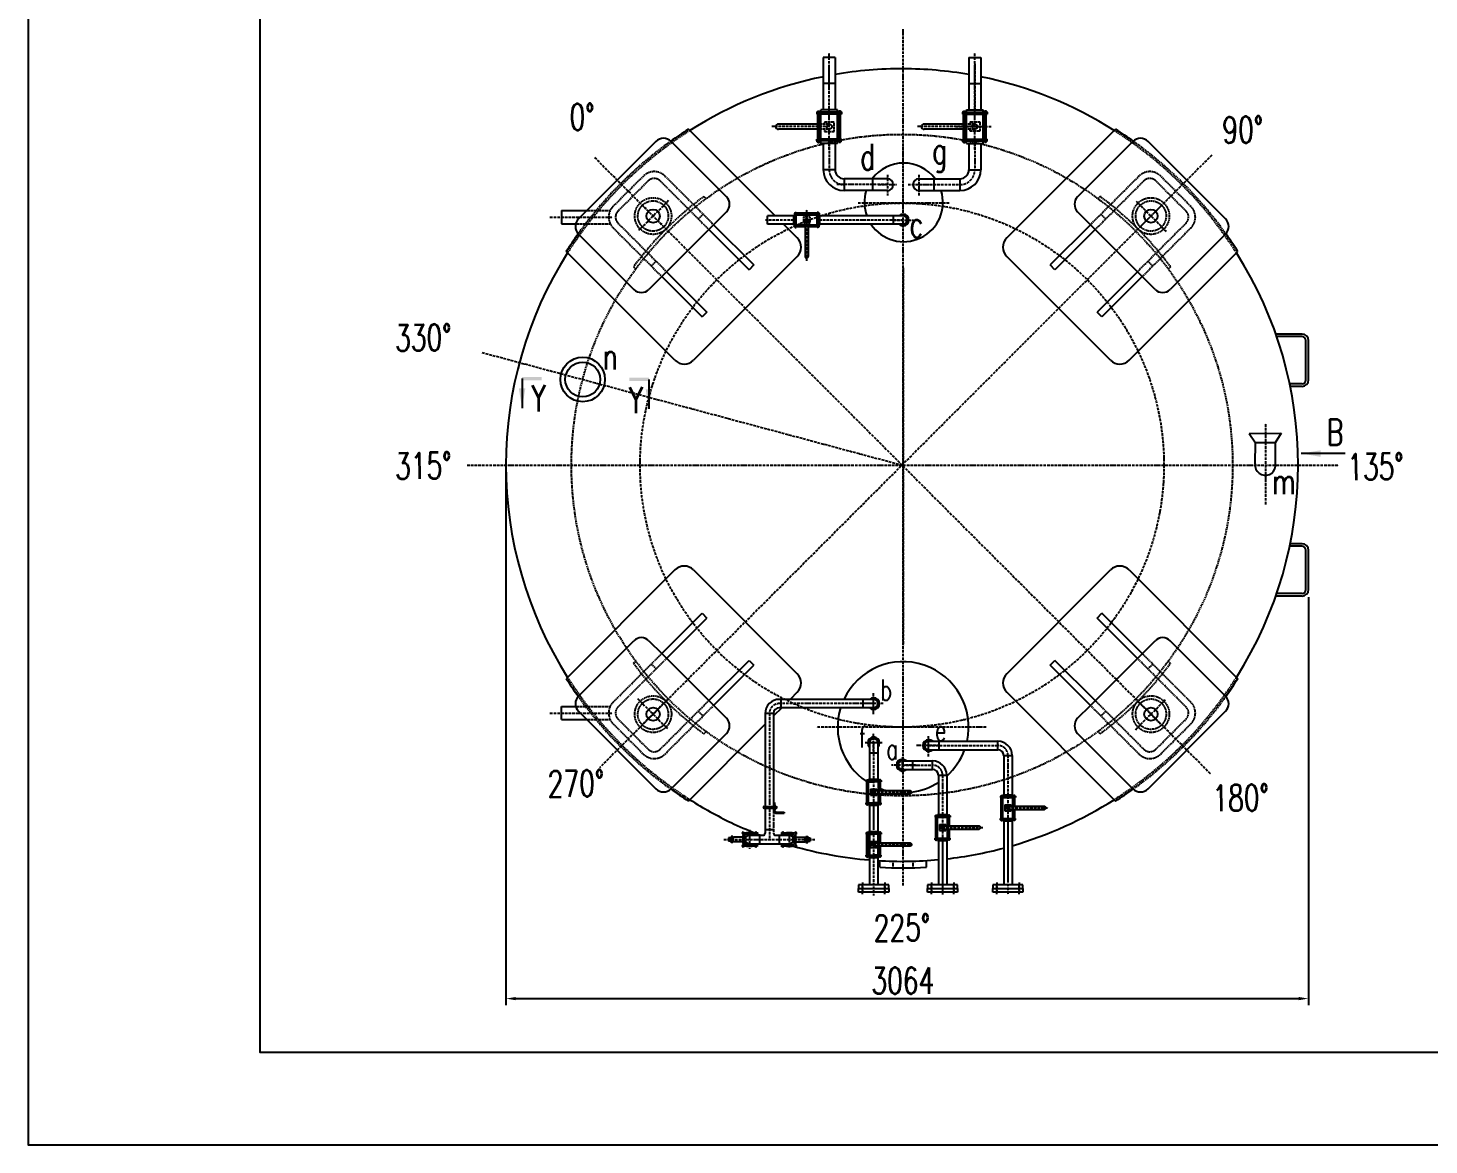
# Model space of a CAD drawing. Header units: millimetres. Extents: x -47822 to 0, y 0 to 19470.
# Drawn here: x -47822 to -42473, y 4586 to 8848 of the extents above; entities that cross this region are included whole.
import ezdxf

# ---------------------------------------------------------------- set-up
doc = ezdxf.new("R2010")
doc.units = ezdxf.units.MM
for name, pattern in [('DASHDOT-M', [36, 30, -3, 0, -3]), ('DASHDOT-S', [14, 10, -2, 0, -2]), ('HIDDEN-M', [7, 5, -2])]:
    doc.linetypes.add(name, pattern=pattern)
for name, color, linetype in [('CDR_DIM', 7, 'Continuous'), ('CDR_DWG1', 4, 'Continuous'), ('CDR_DWG2', 2, 'Continuous'), ('CDR_DWG3', 1, 'DASHDOT-M'), ('CDR_DWG5', 6, 'HIDDEN-M')]:
    doc.layers.add(name, color=color, linetype=linetype)
doc.styles.add('HZ', font='ROMANS.shx', dxfattribs={"width": 0.7, "height": 100, "bigfont": 'HZ.shx'})

msp = doc.modelspace()

# ---------------------------------------------------------------- linework, layer by layer
msp.add_lwpolyline([(-37309.1, 19469.7), (-47821.6, 19469.7), (-47821.6, 4585.9), (-37309.1, 4585.9)], close=True)
at = {"color": 4}
msp.add_lwpolyline([(-37663, 19115.8), (-46936.7, 19115.8), (-46936.7, 4939.8), (-37663, 4939.8)], close=True, dxfattribs=at)
at = {"layer": 'CDR_DIM', "color": 7}
for p, q in [((-45996.9, 7155.1), (-45996.9, 5119.3)), ((-42933.2, 6676.2), (-42933.2, 5119.3)), ((-45959.4, 5144.3), (-42970.7, 5144.3))]:
    msp.add_line(p, q, dxfattribs=at)
at = {"layer": 'CDR_DIM', "linetype": 'DASHDOT-S'}
for p, q in [((-44975.4, 5892.1), (-44971.4, 5892.1)), ((-44975.4, 5861.1), (-44975.4, 5775.5)), ((-44967.2, 5876.1), (-44962.5, 5876.1)), ((-44967.2, 5872.1), (-44962.5, 5872.1))]:
    msp.add_line(p, q, dxfattribs=at)
at = {"layer": 'CDR_DIM', "color": 7}
for points in [[(-45959.4, 5150.6), (-45959.4, 5138.1), (-45996.9, 5144.3)], [(-42970.7, 5150.6), (-42970.7, 5138.1), (-42933.2, 5144.3)]]:
    msp.add_solid(points, dxfattribs=at)
at = {"layer": 'CDR_DWG1'}
for p, q in [((-44785.4, 8735.5), (-44785.4, 8535.5)), ((-44740.4, 8735.5), (-44785.4, 8735.5)), ((-44740.4, 8735.5), (-44740.4, 8535.5)), ((-44229.3, 8735.5), (-44229.3, 8535.5)), ((-44229.3, 8735.5), (-44184.3, 8735.5)), ((-44184.3, 8735.5), (-44184.3, 8535.5)), ((-44740.4, 8635.5), (-44785.4, 8635.5)), ((-44229.3, 8635.5), (-44184.3, 8635.5)), ((-44809.6, 8526.2), (-44809.6, 8519)), ((-44762.9, 8526.2), (-44809.6, 8526.2)), ((-44762.9, 8519), (-44809.6, 8519)), ((-44808.5, 8529.3), (-44808.5, 8526.2)), ((-44808.5, 8529.3), (-44799.7, 8529.3)), ((-44806, 8530.9), (-44801, 8530.9)), ((-44806, 8461.6), (-44806, 8530.9)), ((-44801, 8461.6), (-44801, 8530.9)), ((-44799.7, 8529.3), (-44798.4, 8529.3)), ((-44798.4, 8529.3), (-44798.4, 8526.2)), ((-44762.9, 8535.5), (-44794.5, 8535.5)), ((-44794.5, 8461.6), (-44794.5, 8535.5)), ((-44731.2, 8535.5), (-44762.9, 8535.5)), ((-44715.9, 8526.2), (-44762.9, 8526.2)), ((-44715.9, 8519), (-44762.9, 8519)), ((-44731.2, 8407.5), (-44731.2, 8535.5)), ((-44727.3, 8529.3), (-44727.3, 8526.2)), ((-44726, 8529.3), (-44727.3, 8529.3)), ((-44717.2, 8529.3), (-44726, 8529.3)), ((-44724.8, 8410.5), (-44724.8, 8530.9)), ((-44719.7, 8530.9), (-44724.8, 8530.9)), ((-44719.7, 8410.5), (-44719.7, 8530.9)), ((-44717.2, 8529.3), (-44717.2, 8526.2)), ((-44715.9, 8526.2), (-44715.9, 8519)), ((-44253.7, 8526.2), (-44253.7, 8519)), ((-44253.7, 8526.2), (-44196.9, 8526.2)), ((-44253.7, 8519), (-44196.9, 8519)), ((-44252.4, 8529.3), (-44252.4, 8526.2)), ((-44252.4, 8529.3), (-44243.6, 8529.3)), ((-44249.9, 8410.5), (-44249.9, 8530.9)), ((-44249.9, 8530.9), (-44244.9, 8530.9)), ((-44244.9, 8410.5), (-44244.9, 8530.9)), ((-44243.6, 8529.3), (-44242.4, 8529.3)), ((-44242.4, 8529.3), (-44242.4, 8526.2)), ((-44238.5, 8407.5), (-44238.5, 8535.5)), ((-44238.5, 8535.5), (-44196.9, 8535.5)), ((-44196.9, 8535.5), (-44175.1, 8535.5)), ((-44196.9, 8526.2), (-44160.1, 8526.2)), ((-44196.9, 8519), (-44160.1, 8519)), ((-44175.1, 8407.5), (-44175.1, 8535.5)), ((-44170, 8529.3), (-44171.2, 8529.3)), ((-44171.2, 8529.3), (-44171.2, 8526.2)), ((-44161.1, 8529.3), (-44170, 8529.3)), ((-44168.7, 8410.5), (-44168.7, 8530.9)), ((-44163.7, 8530.9), (-44168.7, 8530.9)), ((-44163.7, 8410.5), (-44163.7, 8530.9)), ((-44161.1, 8529.3), (-44161.1, 8526.2)), ((-44160.1, 8526.2), (-44160.1, 8519)), ((-44969.2, 8131.1), (-45300, 8461.9)), ((-44806, 8481.3), (-44957, 8481.3)), ((-44806, 8461.6), (-44957, 8461.6)), ((-44806, 8410.5), (-44806, 8461.6)), ((-44801, 8410.5), (-44801, 8461.6)), ((-44794.5, 8407.5), (-44794.5, 8461.6)), ((-44249.9, 8481.3), (-44400.9, 8481.3)), ((-44249.9, 8461.6), (-44400.9, 8461.6)), ((-44084.9, 8046.8), (-43669.8, 8461.9)), ((-45424.2, 8415.2), (-45720.1, 8119.4)), ((-45366.5, 8415.2), (-45155.3, 8204)), ((-44809.6, 8416.8), (-44809.6, 8424)), ((-44715.9, 8424), (-44809.6, 8424)), ((-44715.9, 8416.8), (-44809.6, 8416.8)), ((-44808.5, 8413.7), (-44808.5, 8416.8)), ((-44808.5, 8413.7), (-44799.7, 8413.7)), ((-44806, 8410.5), (-44801, 8410.5)), ((-44799.7, 8413.7), (-44798.4, 8413.7)), ((-44798.4, 8413.7), (-44798.4, 8416.8)), ((-44731.2, 8407.5), (-44794.5, 8407.5)), ((-44785.4, 8407.5), (-44785.4, 8307.1)), ((-44740.4, 8407.5), (-44740.4, 8307.1)), ((-44727.3, 8413.7), (-44727.3, 8416.8)), ((-44726, 8413.7), (-44727.3, 8413.7)), ((-44717.2, 8413.7), (-44726, 8413.7)), ((-44719.7, 8410.5), (-44724.8, 8410.5)), ((-44717.2, 8413.7), (-44717.2, 8416.8)), ((-44715.9, 8416.8), (-44715.9, 8424)), ((-44253.7, 8416.8), (-44253.7, 8424)), ((-44253.7, 8424), (-44160.1, 8424)), ((-44253.7, 8416.8), (-44160.1, 8416.8)), ((-44252.4, 8413.7), (-44252.4, 8416.8)), ((-44252.4, 8413.7), (-44243.6, 8413.7)), ((-44249.9, 8410.5), (-44244.9, 8410.5)), ((-44243.6, 8413.7), (-44242.4, 8413.7)), ((-44242.4, 8413.7), (-44242.4, 8416.8)), ((-44238.5, 8407.5), (-44175.1, 8407.5)), ((-44229.3, 8407.5), (-44229.3, 8307.1)), ((-44184.3, 8407.5), (-44184.3, 8307.1)), ((-44171.2, 8413.7), (-44171.2, 8416.8)), ((-44170, 8413.7), (-44171.2, 8413.7)), ((-44161.1, 8413.7), (-44170, 8413.7)), ((-44163.7, 8410.5), (-44168.7, 8410.5)), ((-44161.1, 8413.7), (-44161.1, 8416.8)), ((-44160.1, 8416.8), (-44160.1, 8424)), ((-43603.3, 8415.2), (-43814.6, 8204)), ((-43249.8, 8119.4), (-43545.6, 8415.2)), ((-44740.4, 8307.1), (-44785.4, 8307.1)), ((-44229.3, 8307.1), (-44184.3, 8307.1)), ((-44705.9, 8272.6), (-44705.9, 8227.6)), ((-44540.8, 8272.6), (-44705.9, 8272.6)), ((-44597.8, 8272.6), (-44597.8, 8227.6)), ((-44420.8, 8272.6), (-44263.8, 8272.6)), ((-44363.8, 8272.6), (-44363.8, 8227.6)), ((-44263.8, 8272.6), (-44263.8, 8227.6)), ((-44540.8, 8227.6), (-44705.9, 8227.6)), ((-44420.8, 8227.6), (-44263.8, 8227.6)), ((-45784.8, 8151.1), (-45688.4, 8151.1)), ((-45784.8, 8151.1), (-45784.8, 8101.1)), ((-45155.3, 8146.3), (-45204.2, 8097.4)), ((-44898.4, 8131.1), (-44998.4, 8131.1)), ((-44998.4, 8099.1), (-44998.4, 8131.1)), ((-44798.9, 8134.2), (-44898.4, 8134.2)), ((-44898.4, 8109.1), (-44898.4, 8134.2)), ((-44800.7, 8141.1), (-44895.6, 8141.1)), ((-44895.6, 8141.1), (-44895.6, 8138.1)), ((-44800.7, 8138.1), (-44895.6, 8138.1)), ((-44894.7, 8142.7), (-44894.7, 8137.3)), ((-44894.7, 8142.7), (-44892.8, 8142.7)), ((-44894.7, 8137.3), (-44894.7, 8136.6)), ((-44894.7, 8136.6), (-44892.8, 8136.6)), ((-44892.8, 8143.3), (-44888.5, 8143.3)), ((-44892.8, 8109.1), (-44892.8, 8143.3)), ((-44888.5, 8109.1), (-44888.5, 8143.3)), ((-44804.5, 8143.3), (-44808.8, 8143.3)), ((-44808.8, 8086.6), (-44808.8, 8143.3)), ((-44804.5, 8086.6), (-44804.5, 8143.3)), ((-44802.6, 8142.7), (-44804.5, 8142.7)), ((-44802.6, 8136.6), (-44804.5, 8136.6)), ((-44802.6, 8142.7), (-44802.6, 8137.3)), ((-44802.6, 8137.3), (-44802.6, 8136.6)), ((-44800.7, 8141.1), (-44800.7, 8138.1)), ((-44798.9, 8095.9), (-44798.9, 8134.2)), ((-44480.8, 8131.1), (-44798.9, 8131.1)), ((-44518.8, 8131.1), (-44518.8, 8099.1)), ((-43567.6, 7899.4), (-43814.6, 8146.3)), ((-45784.8, 8101.1), (-45730.7, 8101.1)), ((-45204.2, 8097.4), (-45451.2, 7850.5)), ((-45222.7, 8079), (-45068.8, 7925.1)), ((-45204.2, 8097.4), (-45050.4, 7943.6)), ((-44898.4, 8099.1), (-44998.4, 8099.1)), ((-44885, 8046.8), (-44937.2, 8099.1)), ((-44898.4, 8095.9), (-44898.4, 8109.1)), ((-44842.9, 8095.9), (-44898.4, 8095.9)), ((-44895.6, 8088.9), (-44895.6, 8092)), ((-44842.9, 8092), (-44895.6, 8092)), ((-44842.9, 8088.9), (-44895.6, 8088.9)), ((-44894.7, 8092.7), (-44894.7, 8093.5)), ((-44894.7, 8093.5), (-44892.8, 8093.5)), ((-44894.7, 8087.4), (-44894.7, 8092.7)), ((-44894.7, 8087.4), (-44892.8, 8087.4)), ((-44892.8, 8086.6), (-44892.8, 8109.1)), ((-44892.8, 8086.6), (-44888.5, 8086.6)), ((-44888.5, 8086.6), (-44888.5, 8109.1)), ((-44854.7, 8088.9), (-44854.7, 7976)), ((-44798.9, 8095.9), (-44842.9, 8095.9)), ((-44800.7, 8092), (-44842.9, 8092)), ((-44842.9, 8088.9), (-44842.9, 7976)), ((-44800.7, 8088.9), (-44842.9, 8088.9)), ((-44804.5, 8086.6), (-44808.8, 8086.6)), ((-44802.6, 8093.5), (-44804.5, 8093.5)), ((-44802.6, 8087.4), (-44804.5, 8087.4)), ((-44802.6, 8092.7), (-44802.6, 8093.5)), ((-44802.6, 8087.4), (-44802.6, 8092.7)), ((-44800.7, 8088.9), (-44800.7, 8092)), ((-44480.8, 8099.1), (-44798.9, 8099.1)), ((-43765.6, 8097.4), (-43919.5, 7943.6)), ((-43747.2, 8079), (-43901.1, 7925.1)), ((-45720.1, 8061.7), (-45508.9, 7850.5)), ((-43249.8, 8061.7), (-43461, 7850.5)), ((-45351.7, 7580.2), (-45766.7, 7995.2)), ((-44885, 7976.1), (-45281, 7580.2)), ((-43688.9, 7580.2), (-44084.9, 7976.1)), ((-43618.2, 7580.2), (-43203.2, 7995.2)), ((-45383.8, 7917.8), (-45230, 7764)), ((-45050.4, 7943.6), (-45068.8, 7925.1)), ((-43901.1, 7925.1), (-43919.5, 7943.6)), ((-43586.1, 7917.8), (-43739.9, 7764)), ((-45402.2, 7899.4), (-45248.4, 7745.6)), ((-43567.6, 7899.4), (-43721.5, 7745.6)), ((-43518.7, 7850.5), (-43567.6, 7899.4)), ((-45230, 7764), (-45248.4, 7745.6)), ((-43721.5, 7745.6), (-43739.9, 7764)), ((-42957.9, 7680.1), (-43058, 7680.1)), ((-42957.9, 7670.1), (-43054.5, 7670.1)), ((-42942.9, 7505.1), (-42942.9, 7655.1)), ((-42932.9, 7505.1), (-42932.9, 7655.1)), ((-42957.9, 7490.1), (-43005.1, 7490.1)), ((-42957.9, 7480.1), (-43003, 7480.1)), ((-42957.9, 6870.1), (-43005.1, 6870.1)), ((-42957.9, 6880.1), (-43003, 6880.1)), ((-42942.9, 6705.1), (-42942.9, 6855.1)), ((-42932.9, 6705.1), (-42932.9, 6855.1)), ((-45351.7, 6780), (-45766.7, 6365)), ((-45281, 6780), (-44885, 6384)), ((-44084.9, 6384), (-43688.9, 6780)), ((-43618.2, 6780), (-43203.2, 6365)), ((-42957.9, 6690.1), (-43054.5, 6690.1)), ((-42957.9, 6680.1), (-43058, 6680.1)), ((-45402.2, 6460.8), (-45248.4, 6614.6)), ((-45383.8, 6442.4), (-45230, 6596.2)), ((-45248.4, 6614.6), (-45230, 6596.2)), ((-43739.9, 6596.2), (-43721.5, 6614.6)), ((-43586.1, 6442.4), (-43739.9, 6596.2)), ((-43567.6, 6460.8), (-43721.5, 6614.6)), ((-45720.1, 6298.5), (-45508.9, 6509.7)), ((-45451.2, 6509.7), (-45402.2, 6460.8)), ((-43765.6, 6262.8), (-43518.7, 6509.7)), ((-43249.8, 6298.5), (-43461, 6509.7)), ((-45402.2, 6460.8), (-45155.3, 6213.9)), ((-45222.7, 6281.2), (-45068.8, 6435)), ((-45068.8, 6435), (-45050.4, 6416.6)), ((-43919.5, 6416.6), (-43901.1, 6435)), ((-43747.2, 6281.2), (-43901.1, 6435)), ((-45204.2, 6262.8), (-45050.4, 6416.6)), ((-43765.6, 6262.8), (-43919.5, 6416.6)), ((-44885, 6313.3), (-44912.2, 6286.1)), ((-44084.9, 6313.3), (-43669.8, 5898.3)), ((-45784.8, 6209), (-45784.8, 6259)), ((-45784.8, 6259), (-45730.6, 6259)), ((-44593.4, 6286.1), (-44953.4, 6286.1)), ((-44948.2, 6286.1), (-44948.2, 6254.1)), ((-44633.4, 6254.1), (-44633.4, 6286.1)), ((-43814.6, 6213.9), (-43765.6, 6262.8)), ((-45784.8, 6209), (-45688.3, 6209)), ((-45720.1, 6240.8), (-45424.2, 5944.9)), ((-45007.4, 6232.1), (-45007.4, 5775.5)), ((-44975.4, 6232.1), (-45007.4, 6232.1)), ((-44944.2, 6254.1), (-44975.4, 6222.9)), ((-44975.4, 6232.1), (-44975.4, 5861.1)), ((-44593.4, 6254.1), (-44953.4, 6254.1)), ((-43545.6, 5944.9), (-43249.8, 6240.8)), ((-45366.5, 5944.9), (-45155.3, 6156.2)), ((-45007.4, 6190.9), (-45300, 5898.3)), ((-43603.3, 5944.9), (-43814.6, 6156.2)), ((-44609.4, 6120.1), (-44609.4, 5982)), ((-44577.4, 6120.1), (-44577.4, 5982)), ((-44383.4, 6126.1), (-44118.6, 6126.1)), ((-44343.1, 6094.1), (-44343.1, 6126.1)), ((-44118.6, 6094.1), (-44118.6, 6126.1)), ((-44609.4, 6082.1), (-44577.4, 6082.1)), ((-44483.4, 6051.1), (-44368.1, 6051.1)), ((-44443.1, 6019.1), (-44443.1, 6051.1)), ((-44383.4, 6094.1), (-44118.6, 6094.1)), ((-44368.1, 6019.1), (-44368.1, 6051.1)), ((-44096.6, 6072.1), (-44096.6, 5922.1)), ((-44096.6, 6072.1), (-44064.6, 6072.1)), ((-44064.6, 6072.1), (-44064.6, 5922.1)), ((-44483.4, 6019.1), (-44368.1, 6019.1)), ((-44346.1, 5997.1), (-44314.1, 5997.1)), ((-44346.1, 5997.1), (-44346.1, 5847.1)), ((-44314.1, 5997.1), (-44314.1, 5847.1)), ((-44621.9, 5976.1), (-44621.9, 5971.8)), ((-44621.9, 5976.1), (-44593.4, 5976.1)), ((-44621.9, 5971.8), (-44593.4, 5971.8)), ((-44621.1, 5978), (-44621.1, 5976.1)), ((-44621.1, 5978), (-44615.7, 5978)), ((-44619.5, 5884), (-44619.5, 5978.9)), ((-44619.5, 5978.9), (-44616.5, 5978.9)), ((-44616.5, 5884), (-44616.5, 5978.9)), ((-44615.7, 5978), (-44615, 5978)), ((-44615, 5978), (-44615, 5976.1)), ((-44612.6, 5882.1), (-44612.6, 5981.7)), ((-44612.6, 5981.7), (-44593.4, 5981.7)), ((-44605.2, 5943.9), (-44581.6, 5943.9)), ((-44605.2, 5943.9), (-44605.2, 5920.3)), ((-44593.4, 5981.7), (-44574.3, 5981.7)), ((-44564.9, 5976.1), (-44593.4, 5976.1)), ((-44564.9, 5971.8), (-44593.4, 5971.8)), ((-44593.4, 5938), (-44454.3, 5938)), ((-44581.6, 5943.9), (-44581.6, 5938)), ((-44574.3, 5938), (-44574.3, 5981.7)), ((-44571.1, 5978), (-44571.8, 5978)), ((-44571.8, 5978), (-44571.8, 5976.1)), ((-44565.7, 5978), (-44571.1, 5978)), ((-44570.4, 5938), (-44570.4, 5978.9)), ((-44567.3, 5978.9), (-44570.4, 5978.9)), ((-44567.3, 5938), (-44567.3, 5978.9)), ((-44565.7, 5978), (-44565.7, 5976.1)), ((-44564.9, 5976.1), (-44564.9, 5971.8)), ((-44971.4, 5892.1), (-44971.4, 5862.1)), ((-44621.9, 5886.8), (-44621.9, 5891.1)), ((-44621.9, 5891.1), (-44593.4, 5891.1)), ((-44621.9, 5886.8), (-44593.4, 5886.8)), ((-44621.1, 5884.9), (-44621.1, 5886.8)), ((-44621.1, 5884.9), (-44615.7, 5884.9)), ((-44619.5, 5884), (-44616.5, 5884)), ((-44615.7, 5884.9), (-44615, 5884.9)), ((-44615, 5884.9), (-44615, 5886.8)), ((-44605.2, 5920.3), (-44581.6, 5920.3)), ((-44593.4, 5926.2), (-44454.3, 5926.2)), ((-44564.9, 5891.1), (-44593.4, 5891.1)), ((-44564.9, 5886.8), (-44593.4, 5886.8)), ((-44581.6, 5926.2), (-44581.6, 5920.3)), ((-44574.3, 5882.1), (-44574.3, 5926.2)), ((-44571.8, 5884.9), (-44571.8, 5886.8)), ((-44571.1, 5884.9), (-44571.8, 5884.9)), ((-44565.7, 5884.9), (-44571.1, 5884.9)), ((-44570.4, 5884), (-44570.4, 5926.2)), ((-44567.3, 5884), (-44570.4, 5884)), ((-44567.3, 5884), (-44567.3, 5926.2)), ((-44565.7, 5884.9), (-44565.7, 5886.8)), ((-44564.9, 5886.8), (-44564.9, 5891.1)), ((-44109, 5916.2), (-44052.9, 5916.2)), ((-44109, 5916.2), (-44109, 5911.8)), ((-44109, 5911.8), (-44052.1, 5911.8)), ((-44108.2, 5918.1), (-44108.2, 5916.2)), ((-44108.2, 5918.1), (-44102.9, 5918.1)), ((-44106.7, 5824), (-44106.7, 5919)), ((-44106.7, 5919), (-44103.6, 5919)), ((-44103.6, 5824), (-44103.6, 5919)), ((-44102.9, 5918.1), (-44102.1, 5918.1)), ((-44102.1, 5918.1), (-44102.1, 5916.2)), ((-44099.8, 5822.2), (-44099.8, 5921.8)), ((-44099.8, 5921.8), (-44086.5, 5921.8)), ((-44092.4, 5884), (-44092.4, 5860.4)), ((-44092.4, 5884), (-44068.8, 5884)), ((-44086.5, 5921.8), (-44061.4, 5921.8)), ((-44068.8, 5884), (-44068.8, 5878.1)), ((-44061.4, 5878.1), (-44061.4, 5921.8)), ((-44058.2, 5918.1), (-44059, 5918.1)), ((-44059, 5918.1), (-44059, 5916.2)), ((-44052.9, 5918.1), (-44058.2, 5918.1)), ((-44057.5, 5878.1), (-44057.5, 5919)), ((-44054.4, 5919), (-44057.5, 5919)), ((-44054.5, 5919), (-44057.5, 5919)), ((-44054.5, 5878.1), (-44054.5, 5919)), ((-44052.9, 5918.1), (-44052.9, 5916.2)), ((-44052.1, 5916.2), (-44052.1, 5911.8)), ((-45011.4, 5877.1), (-44971.4, 5877.1)), ((-45011.4, 5871.1), (-44971.4, 5871.1)), ((-44971.4, 5879.8), (-44971.4, 5868.6)), ((-44967.2, 5879.3), (-44971.4, 5879.3)), ((-44971.4, 5876.1), (-44967.2, 5876.1)), ((-44971.4, 5872.1), (-44967.2, 5872.1)), ((-44971.4, 5868.6), (-44967.2, 5868.6)), ((-44967.2, 5868.6), (-44967.2, 5879.3)), ((-44967.2, 5877.1), (-44963.5, 5877.1)), ((-44967.2, 5871.1), (-44963.5, 5871.1)), ((-44966.4, 5852.1), (-44935.4, 5852.1)), ((-44965.4, 5856.1), (-44935.4, 5856.1)), ((-44963.5, 5871.1), (-44963.5, 5877.1)), ((-44963.5, 5877.1), (-44962.5, 5876.1)), ((-44963.5, 5871.1), (-44962.5, 5872.1)), ((-44962.5, 5872.1), (-44962.5, 5876.1)), ((-44948.2, 5852.1), (-44948.2, 5856.1)), ((-44935.4, 5856.1), (-44935.4, 5852.1)), ((-44612.6, 5882.1), (-44574.3, 5882.1)), ((-44609.4, 5882.5), (-44609.4, 5578.8)), ((-44577.4, 5882.5), (-44577.4, 5578.8)), ((-44358.5, 5841.2), (-44302.4, 5841.2)), ((-44358.5, 5841.2), (-44358.5, 5836.8)), ((-44358.5, 5836.8), (-44301.6, 5836.8)), ((-44357.8, 5843.1), (-44357.8, 5841.2)), ((-44357.8, 5843.1), (-44352.4, 5843.1)), ((-44356.2, 5749), (-44356.2, 5844)), ((-44356.2, 5844), (-44353.2, 5844)), ((-44353.2, 5749), (-44353.2, 5844)), ((-44352.4, 5843.1), (-44351.7, 5843.1)), ((-44351.7, 5843.1), (-44351.7, 5841.2)), ((-44349.3, 5747.2), (-44349.3, 5846.8)), ((-44349.3, 5846.8), (-44336, 5846.8)), ((-44336, 5846.8), (-44311, 5846.8)), ((-44311, 5803.1), (-44311, 5846.8)), ((-44307.8, 5843.1), (-44308.5, 5843.1)), ((-44308.5, 5843.1), (-44308.5, 5841.2)), ((-44302.4, 5843.1), (-44307.8, 5843.1)), ((-44307.1, 5803.1), (-44307.1, 5844)), ((-44304, 5844), (-44307.1, 5844)), ((-44303.9, 5844), (-44307, 5844)), ((-44304, 5803.1), (-44304, 5844)), ((-44302.4, 5843.1), (-44302.4, 5841.2)), ((-44301.6, 5841.2), (-44301.6, 5836.8)), ((-44109, 5831.2), (-44052.1, 5831.2)), ((-44109, 5826.9), (-44109, 5831.2)), ((-44092.4, 5860.4), (-44068.8, 5860.4)), ((-44080.6, 5878.1), (-43941.5, 5878.1)), ((-44080.6, 5866.3), (-43941.5, 5866.3)), ((-44068.8, 5866.3), (-44068.8, 5860.4)), ((-44061.4, 5822.2), (-44061.4, 5866.3)), ((-44057.5, 5824), (-44057.5, 5866.3)), ((-44054.5, 5824), (-44054.5, 5866.3)), ((-44052.1, 5826.9), (-44052.1, 5831.2)), ((-45007.4, 5789.5), (-44975.4, 5789.5)), ((-44621.8, 5776.6), (-44621.8, 5772.2)), ((-44621.8, 5776.6), (-44593.3, 5776.6)), ((-44621, 5778.5), (-44621, 5776.6)), ((-44621, 5778.5), (-44615.6, 5778.5)), ((-44619.5, 5779.4), (-44616.4, 5779.4)), ((-44619.5, 5684.4), (-44619.5, 5779.4)), ((-44616.4, 5684.4), (-44616.4, 5779.4)), ((-44615.6, 5778.5), (-44614.9, 5778.5)), ((-44614.9, 5778.5), (-44614.9, 5776.6)), ((-44612.5, 5682.6), (-44612.5, 5782.2)), ((-44612.5, 5782.2), (-44593.3, 5782.2)), ((-44593.3, 5782.2), (-44574.2, 5782.2)), ((-44564.9, 5776.6), (-44593.3, 5776.6)), ((-44574.2, 5738.4), (-44574.2, 5782.2)), ((-44571.7, 5778.5), (-44571.7, 5776.6)), ((-44571, 5778.5), (-44571.7, 5778.5)), ((-44565.6, 5778.5), (-44571, 5778.5)), ((-44567.3, 5779.4), (-44570.3, 5779.4)), ((-44570.3, 5738.4), (-44570.3, 5779.4)), ((-44567.3, 5738.4), (-44567.3, 5779.4)), ((-44565.6, 5778.5), (-44565.6, 5776.6)), ((-44564.9, 5776.6), (-44564.9, 5772.2)), ((-44341.9, 5809), (-44341.9, 5785.4)), ((-44341.9, 5809), (-44318.3, 5809)), ((-44341.9, 5785.4), (-44318.3, 5785.4)), ((-44330.1, 5803.1), (-44191, 5803.1)), ((-44330.1, 5791.3), (-44191, 5791.3)), ((-44318.3, 5809), (-44318.3, 5803.1)), ((-44318.3, 5791.3), (-44318.3, 5785.4)), ((-44311, 5747.2), (-44311, 5791.3)), ((-44307.1, 5749), (-44307.1, 5791.3)), ((-44304, 5749), (-44304, 5791.3)), ((-44109, 5826.9), (-44052.9, 5826.9)), ((-44108.2, 5825), (-44108.2, 5826.9)), ((-44108.2, 5825), (-44102.9, 5825)), ((-44106.7, 5824), (-44103.6, 5824)), ((-44106.7, 5824), (-44103.6, 5824)), ((-44102.9, 5825), (-44102.1, 5825)), ((-44102.1, 5825), (-44102.1, 5826.9)), ((-44099.8, 5822.2), (-44061.4, 5822.2)), ((-44096.6, 5822.5), (-44096.6, 5578.8)), ((-44064.6, 5822.5), (-44064.6, 5578.8)), ((-44059, 5825), (-44059, 5826.9)), ((-44058.2, 5825), (-44059, 5825)), ((-44052.9, 5825), (-44058.2, 5825)), ((-44054.5, 5824), (-44057.5, 5824)), ((-44054.4, 5824), (-44057.5, 5824)), ((-44054.5, 5824), (-44057.5, 5824)), ((-44052.9, 5825), (-44052.9, 5826.9)), ((-45128.7, 5757.5), (-45147.4, 5757.5)), ((-45147.4, 5757.5), (-45147.4, 5745.5)), ((-45128.7, 5745.5), (-45147.4, 5745.5)), ((-45139.8, 5745.5), (-45139.8, 5757.5)), ((-45130.9, 5762.8), (-45137.8, 5762.8)), ((-45137.8, 5762.8), (-45137.8, 5751.5)), ((-45130.9, 5755.9), (-45137.8, 5755.9)), ((-45137.8, 5740.1), (-45137.8, 5751.5)), ((-45130.9, 5747.1), (-45137.8, 5747.1)), ((-45130.9, 5740.1), (-45137.8, 5740.1)), ((-45130.9, 5745.5), (-45130.9, 5762.8)), ((-45130.9, 5757.5), (-45130.9, 5740.1)), ((-45130.9, 5745.5), (-45130.9, 5757.5)), ((-45128.7, 5742.5), (-45128.7, 5760.5)), ((-45092.8, 5760.5), (-45128.7, 5760.5)), ((-45092.8, 5742.5), (-45128.7, 5742.5)), ((-45086.4, 5770.5), (-45086.4, 5732.5)), ((-45048.4, 5770.5), (-45086.4, 5770.5)), ((-45048.4, 5732.5), (-45086.4, 5732.5)), ((-45067.4, 5767.5), (-45015.4, 5767.5)), ((-45067.4, 5735.5), (-44915.4, 5735.5)), ((-45048.4, 5770.5), (-45048.4, 5767.5)), ((-45048.4, 5735.5), (-45048.4, 5732.5)), ((-45029.4, 5767.5), (-45029.4, 5735.5)), ((-45029.4, 5767.5), (-45029.4, 5735.5)), ((-44967.4, 5767.5), (-44915.4, 5767.5)), ((-44953.4, 5767.5), (-44953.4, 5735.5)), ((-44934.4, 5770.5), (-44896.4, 5770.5)), ((-44934.4, 5770.5), (-44934.4, 5767.5)), ((-44934.4, 5735.5), (-44934.4, 5732.5)), ((-44934.4, 5732.5), (-44896.4, 5732.5)), ((-44896.4, 5770.5), (-44896.4, 5732.5)), ((-44890, 5760.5), (-44854.1, 5760.5)), ((-44890, 5742.5), (-44854.1, 5742.5)), ((-44854.1, 5742.5), (-44854.1, 5760.5)), ((-44854.1, 5757.5), (-44835.4, 5757.5)), ((-44854.1, 5745.5), (-44835.4, 5745.5)), ((-44851.9, 5762.8), (-44845, 5762.8)), ((-44851.9, 5745.5), (-44851.9, 5762.8)), ((-44851.9, 5745.5), (-44851.9, 5757.5)), ((-44851.9, 5757.5), (-44851.9, 5740.1)), ((-44851.9, 5755.9), (-44845, 5755.9)), ((-44851.9, 5747.1), (-44845, 5747.1)), ((-44851.9, 5740.1), (-44845, 5740.1)), ((-44845, 5762.8), (-44845, 5751.5)), ((-44845, 5740.1), (-44845, 5751.5)), ((-44843, 5745.5), (-44843, 5757.5)), ((-44835.4, 5757.5), (-44835.4, 5745.5)), ((-44621.8, 5772.2), (-44593.3, 5772.2)), ((-44605.1, 5744.3), (-44605.1, 5720.8)), ((-44605.1, 5744.3), (-44581.6, 5744.3)), ((-44593.4, 5738.4), (-44454.2, 5738.4)), ((-44593.4, 5726.7), (-44454.2, 5726.7)), ((-44564.9, 5772.2), (-44593.3, 5772.2)), ((-44581.6, 5744.3), (-44581.6, 5738.4)), ((-44581.6, 5726.7), (-44581.6, 5720.8)), ((-44574.2, 5682.6), (-44574.2, 5726.7)), ((-44570.3, 5684.4), (-44570.3, 5726.7)), ((-44567.3, 5684.4), (-44567.3, 5726.7)), ((-44358.5, 5756.2), (-44301.6, 5756.2)), ((-44358.5, 5751.9), (-44358.5, 5756.2)), ((-44358.5, 5751.9), (-44302.4, 5751.9)), ((-44357.8, 5750), (-44357.8, 5751.9)), ((-44357.8, 5750), (-44352.4, 5750)), ((-44356.2, 5749), (-44353.2, 5749)), ((-44356.2, 5749), (-44353.2, 5749)), ((-44352.4, 5750), (-44351.7, 5750)), ((-44351.7, 5750), (-44351.7, 5751.9)), ((-44349.3, 5747.2), (-44311, 5747.2)), ((-44346.1, 5747.5), (-44346.1, 5578.8)), ((-44314.1, 5747.5), (-44314.1, 5578.8)), ((-44308.5, 5750), (-44308.5, 5751.9)), ((-44307.8, 5750), (-44308.5, 5750)), ((-44302.4, 5750), (-44307.8, 5750)), ((-44304, 5749), (-44307.1, 5749)), ((-44304, 5749), (-44307.1, 5749)), ((-44303.9, 5749), (-44307, 5749)), ((-44302.4, 5750), (-44302.4, 5751.9)), ((-44301.6, 5751.9), (-44301.6, 5756.2)), ((-44621.8, 5687.2), (-44621.8, 5691.6)), ((-44621.8, 5691.6), (-44593.3, 5691.6)), ((-44621.8, 5687.2), (-44593.3, 5687.2)), ((-44621, 5685.4), (-44621, 5687.3)), ((-44621, 5685.4), (-44615.6, 5685.4)), ((-44619.5, 5684.4), (-44616.4, 5684.4)), ((-44615.6, 5685.4), (-44614.9, 5685.4)), ((-44614.9, 5685.4), (-44614.9, 5687.3)), ((-44612.5, 5682.6), (-44574.2, 5682.6)), ((-44605.1, 5720.8), (-44581.6, 5720.8)), ((-44564.9, 5691.6), (-44593.3, 5691.6)), ((-44564.9, 5687.2), (-44593.3, 5687.2)), ((-44571.7, 5685.4), (-44571.7, 5687.3)), ((-44571, 5685.4), (-44571.7, 5685.4)), ((-44565.6, 5685.4), (-44571, 5685.4)), ((-44567.3, 5684.4), (-44570.3, 5684.4)), ((-44569.6, 5645.7), (-44569.6, 5670.5)), ((-44565.6, 5685.4), (-44565.6, 5687.3)), ((-44564.9, 5687.2), (-44564.9, 5691.6)), ((-44391.6, 5645.7), (-44391.6, 5670.7)), ((-44650.9, 5578.8), (-44650.9, 5564.8)), ((-44535.9, 5578.8), (-44650.9, 5578.8)), ((-44650.9, 5550.8), (-44650.9, 5564.8)), ((-44650.9, 5564.8), (-44535.9, 5564.8)), ((-44650.9, 5564.8), (-44535.9, 5564.8)), ((-44577.4, 5578.8), (-44609.4, 5578.8)), ((-44535.9, 5564.8), (-44535.9, 5578.8)), ((-44535.9, 5564.8), (-44535.9, 5550.8)), ((-44272.6, 5578.8), (-44387.6, 5578.8)), ((-44387.6, 5578.8), (-44387.6, 5564.8)), ((-44387.6, 5564.8), (-44272.6, 5564.8)), ((-44387.6, 5564.8), (-44272.6, 5564.8)), ((-44387.6, 5550.8), (-44387.6, 5564.8)), ((-44314.1, 5578.8), (-44346.1, 5578.8)), ((-44272.6, 5564.8), (-44272.6, 5578.8)), ((-44272.6, 5564.8), (-44272.6, 5550.8)), ((-44023.1, 5578.8), (-44138.1, 5578.8)), ((-44138.1, 5578.8), (-44138.1, 5564.8)), ((-44138.1, 5564.8), (-44023.1, 5564.8)), ((-44138.1, 5564.8), (-44023.1, 5564.8)), ((-44138.1, 5550.8), (-44138.1, 5564.8)), ((-44064.6, 5578.8), (-44096.6, 5578.8)), ((-44023.1, 5564.8), (-44023.1, 5578.8)), ((-44023.1, 5564.8), (-44023.1, 5550.8)), ((-44535.9, 5550.8), (-44650.9, 5550.8)), ((-44272.6, 5550.8), (-44387.6, 5550.8)), ((-44023.1, 5550.8), (-44138.1, 5550.8))]:
    msp.add_line(p, q, dxfattribs=at)
at = {"layer": 'CDR_DWG1', "color": 4}
for p, q in [((-43159.5, 7300.2), (-43038, 7301.9)), ((-43159.5, 7300.2), (-43135.4, 7264.9)), ((-43038, 7301.9), (-43060.5, 7265.3)), ((-43136.3, 7185.1), (-43135.4, 7264.9)), ((-43060.5, 7265.3), (-43135.4, 7264.9)), ((-43058.9, 7175.3), (-43059.3, 7263.7))]:
    msp.add_line(p, q, dxfattribs=at)
at = {"layer": 'CDR_DWG1'}
for centre, radius in [((-45435.3, 8130.4), 25.4), ((-43534.6, 8130.4), 25.4), ((-45703.9, 7506.7), 85), ((-45703.9, 7506.7), 66.5), ((-45435.3, 6229.7), 25.4), ((-43534.6, 6229.7), 25.4), ((-44593.4, 5932.1), 5.89), ((-44080.6, 5872.2), 5.89), ((-45091.9, 5776), 1.5), ((-45042.9, 5776), 1.5), ((-44939.9, 5776), 1.5), ((-44890.9, 5776), 1.5), ((-44330.1, 5797.2), 5.89), ((-45091.9, 5727), 1.5), ((-45042.9, 5727), 1.5), ((-44939.9, 5727), 1.5), ((-44890.9, 5727), 1.5), ((-44593.4, 5732.6), 5.89)]:
    msp.add_circle(centre, radius, dxfattribs=at)
for centre, radius, start, end in [((-44484.9, 7180.1), 1512, 89.8345, 99.7258), ((-44484.9, 7180.1), 1512, 80.2657, 89.8345), ((-44484.9, 7180.1), 1512, 101.4607, 122.3935), ((-44484.9, 7180.1), 1512, 57.6065, 78.5308), ((-44484.9, 7180.1), 1519, 122.4525, 125.5281), ((-44957, 8471.5), 9.85, 90, 270), ((-44400.9, 8471.5), 9.85, 90, 270), ((-44484.9, 7180.1), 1519, 54.4461, 57.5475), ((-45395.4, 8386.4), 40.8, 45, 135), ((-43574.5, 8386.4), 40.8, 45, 135), ((-44705.9, 8307.1), 79.5, 180, 270), ((-44705.9, 8307.1), 34.5, 180, 270), ((-44478.8, 8182.5), 150, 36.896, 143.104), ((-44263.8, 8307.1), 34.5, 270, 0), ((-44263.8, 8307.1), 79.5, 270, 0), ((-44540.6, 8250.1), 22.5, 270, 90), ((-44420.6, 8250.1), 22.5, 90, 270), ((-45184.2, 8175.2), 40.8, 315, 45), ((-44478.8, 8182.5), 150, 162.5206, 200.0579), ((-44478.8, 8182.5), 150, 213.8005, 17.4794), ((-43785.7, 8175.2), 40.8, 135, 225), ((-44480.8, 8115.1), 22.5, 225.3254, 134.6746), ((-44480.8, 8115.1), 16, 270.7871, 89.2129), ((-45691.3, 8090.5), 40.8, 135, 225), ((-43278.6, 8090.5), 40.8, 315, 45), ((-44484.9, 7180.1), 1519, 144.4461, 147.5475), ((-44920.4, 8011.5), 50, 315, 45), ((-44049.5, 8011.5), 50, 135, 225), ((-44484.9, 7180.1), 1519, 32.4525, 35.5281), ((-44484.9, 7180.1), 1512, 147.6065, 212.3935), ((-44848.8, 7976), 5.89, 180, 0), ((-44484.9, 7180.1), 1512, 327.6065, 32.3935), ((-45480, 7879.3), 40.8, 225, 315), ((-43489.9, 7879.3), 40.8, 225, 315), ((-42957.9, 7655.1), 25, 0, 90), ((-42957.9, 7655.1), 15, 360, 90), ((-45316.3, 7615.5), 50, 225, 315), ((-43653.5, 7615.5), 50, 225, 315), ((-42957.9, 7505.1), 15, 270, 0), ((-42957.9, 7505.1), 25, 270, 0), ((-43097.6, 7180.2), 39, 172.7864, 352.7864), ((-42957.9, 6855.1), 25, 0, 90), ((-42957.9, 6855.1), 15, 360, 90), ((-45316.3, 6744.7), 50, 45, 135), ((-43653.5, 6744.7), 50, 45, 135), ((-42957.9, 6705.1), 25, 270, 0), ((-42957.9, 6705.1), 15, 270, 0), ((-45480, 6480.9), 40.8, 45, 135), ((-43489.9, 6480.9), 40.8, 45, 135), ((-44480.6, 6180.1), 250, 347.5258, 154.9126), ((-44484.9, 7180.1), 1519, 212.4525, 215.5281), ((-44920.4, 6348.7), 50, 315, 45), ((-44049.5, 6348.7), 50, 135, 225), ((-44484.9, 7180.1), 1519, 324.4461, 327.5475), ((-45691.3, 6269.6), 40.8, 135, 225), ((-45691.3, 6269.6), 40.8, 135, 225), ((-44953.4, 6232.1), 54, 90, 180), ((-44593.4, 6270.1), 22.5, 225.3254, 134.6746), ((-44593.4, 6270.1), 16, 270, 90), ((-43278.6, 6269.6), 40.8, 315, 45), ((-45184.2, 6185), 40.8, 315, 45), ((-44953.4, 6232.1), 22, 90, 180), ((-44480.6, 6180.1), 250, 162.7825, 235.589), ((-43785.7, 6185), 40.8, 135, 225), ((-44593.4, 6120.1), 22.5, 315.3254, 224.6746), ((-44593.4, 6120.1), 16, 0, 180), ((-44383.4, 6110.1), 22.5, 45.3254, 314.6746), ((-44383.4, 6110.1), 16, 90, 270), ((-44118.6, 6072.1), 54, 0, 90), ((-44483.4, 6035.1), 22.5, 45.3254, 314.6746), ((-44483.4, 6035.1), 16, 90, 270), ((-44368.1, 5997.1), 54, 0, 90), ((-44480.6, 6180.1), 250, 311.7546, 339.8792), ((-44118.6, 6072.1), 22, 0, 90), ((-44368.1, 5997.1), 22, 0, 90), ((-45395.4, 5973.8), 40.8, 225, 315), ((-44484.9, 7180.1), 1519, 234.4461, 237.5475), ((-44480.6, 6180.1), 250, 249.6942, 255.5736), ((-44454.3, 5932.1), 5.89, 270, 90), ((-44480.6, 6180.1), 250, 277.3863, 302.5436), ((-44484.9, 7180.1), 1519, 302.4525, 305.5281), ((-43574.5, 5973.8), 40.8, 225, 315), ((-44484.9, 7180.1), 1512, 237.6065, 244.462), ((-44484.9, 7180.1), 1512, 286.143, 302.3935), ((-45011.4, 5874.1), 3, 90, 270), ((-44966.4, 5861.1), 9, 180, 270), ((-44965.4, 5862.1), 6, 180, 270), ((-43941.5, 5872.2), 5.89, 270, 90), ((-44484.9, 7180.1), 1512, 244.462, 248.2121), ((-45091.9, 5776), 3.26, 0, 270), ((-45067.4, 5570.7), 206.4, 84.0927, 95.9073), ((-45042.9, 5776), 3.26, 270, 180), ((-44939.9, 5776), 3.26, 0, 270), ((-44915.4, 5570.7), 206.4, 84.0927, 95.9073), ((-44890.9, 5776), 3.26, 270, 180), ((-44191, 5797.2), 5.89, 270, 90), ((-45091.9, 5727), 3.26, 90, 0), ((-44886.6, 5751.5), 206.4, 174.0927, 185.9073), ((-45067.4, 5932.2), 206.4, 264.0927, 275.9073), ((-45067.4, 5751.5), 16, 90, 270), ((-45042.9, 5727), 3.26, 180, 90), ((-45248.2, 5751.5), 206.4, 4.4467, 5.9073), ((-45248.2, 5751.5), 206.4, 354.0927, 355.5533), ((-44484.9, 7180.1), 1512, 248.4454, 249.1114), ((-45015.4, 5775.5), 8, 270, 0), ((-44967.4, 5775.5), 8, 180, 270), ((-44939.9, 5727), 3.26, 90, 0), ((-44734.6, 5751.5), 206.4, 174.0927, 175.5533), ((-44734.6, 5751.5), 206.4, 184.4467, 185.9073), ((-44915.4, 5932.2), 206.4, 264.0927, 275.9073), ((-44915.4, 5751.5), 16, 270, 90), ((-44484.9, 7180.1), 1512, 254.0375, 265.2786), ((-44890.9, 5727), 3.26, 180, 90), ((-45096.2, 5751.5), 206.4, 354.0927, 5.9073), ((-44454.2, 5732.6), 5.89, 270, 90), ((-44484.9, 7180.1), 1512, 266.4944, 275.2691), ((-44484.9, 7180.1), 1512, 276.4881, 284.8845), ((-44480.6, 7180.1), 1537, 266.6804, 273.3196)]:
    msp.add_arc(centre, radius, start, end, dxfattribs=at)
at = {"layer": 'CDR_DWG2'}
for p, q in [((-45935.2, 7510.1), (-45935.6, 7397.6)), ((-45450.9, 7506.9), (-45451.3, 7394.4)), ((-42793.3, 7223.9), (-42961.2, 7224.3))]:
    msp.add_line(p, q, dxfattribs=at)
for points in [[(-45935.6, 7397.6), (-45922.8, 7472.6), (-45947.8, 7472.7)], [(-45451.3, 7394.4), (-45438.5, 7469.3), (-45463.5, 7469.4)], [(-42961.2, 7224.3), (-42886.2, 7211.5), (-42886.2, 7236.5)]]:
    msp.add_solid(points, dxfattribs=at)
for points in [[(-45935.2, 7516.4), (-45935.2, 7503.9), (-45860.2, 7516.1), (-45860.2, 7503.6)], [(-45450.9, 7500.6), (-45450.9, 7513.1), (-45525.9, 7500.9), (-45525.9, 7513.4)]]:
    msp.add_trace(points, dxfattribs=at)
at = {"layer": 'CDR_DWG3', "linetype": 'DASHDOT-S'}
for p, q in [((-44480.6, 5576.3), (-44480.6, 8842.9)), ((-44762.9, 8613.1), (-44762.9, 8753.6)), ((-44206.8, 8613.1), (-44206.8, 8753.6)), ((-44762.9, 8384.7), (-44762.9, 8701.5)), ((-44206.8, 8711.1), (-44206.8, 8535.5)), ((-44206.8, 8384.7), (-44206.8, 8701.5)), ((-44762.9, 8471.5), (-44982.2, 8471.5)), ((-44206.8, 8471.5), (-44426.1, 8471.5)), ((-44280.9, 8471.5), (-44144.6, 8471.5)), ((-44762.9, 8407.5), (-44762.9, 8307.1)), ((-44480.6, 8044.8), (-44480.6, 8423)), ((-44206.8, 8407.5), (-44206.8, 8307.1)), ((-45658.7, 8353.8), (-43305.6, 6000.8)), ((-45658.7, 8353.8), (-43305.6, 6000.8)), ((-43302.7, 8362.3), (-45640.1, 6024.9)), ((-44540.8, 8250.1), (-44735.7, 8250.1)), ((-44575.9, 8250.1), (-44504.6, 8250.1)), ((-44540.6, 8287.1), (-44540.6, 8208.1)), ((-44462, 8250.1), (-44381, 8250.1)), ((-44420.8, 8250.1), (-44263.8, 8250.1)), ((-44420.6, 8287.9), (-44420.6, 8208.4)), ((-45376.1, 8189.6), (-45490.5, 8075.3)), ((-43475.4, 8071.2), (-43589.8, 8185.6)), ((-45469.9, 8165), (-45389.7, 8084.8)), ((-44848.8, 7959.5), (-44848.8, 8155.7)), ((-44652.9, 8180.1), (-44305.3, 8180.1)), ((-43500, 8165), (-43580.2, 8084.8)), ((-45828.9, 8126.1), (-45590.9, 8126.1)), ((-44898.4, 8115.1), (-45005.5, 8115.1)), ((-44480.8, 8115.1), (-44809.4, 8115.1)), ((-44517.7, 8115.1), (-44441.4, 8115.1)), ((-44480.6, 7932.7), (-44480.6, 6493.5)), ((-46088.3, 7609.7), (-44484.9, 7180.1)), ((-43096, 7030.3), (-43096.4, 7340.4)), ((-46144.9, 7180.1), (-42817.1, 7180.1)), ((-46144.9, 7180.1), (-42817.1, 7180.1)), ((-45494.5, 6288.9), (-45380.1, 6174.5)), ((-45469.9, 6195.1), (-45389.7, 6275.4)), ((-44593.4, 6270.1), (-44953.4, 6270.1)), ((-44556.4, 6270.1), (-44644.3, 6270.1)), ((-44593.4, 6229.6), (-44593.4, 6309.9)), ((-44593.4, 6239.3), (-44593.4, 6297.2)), ((-43593.8, 6170.5), (-43479.4, 6284.9)), ((-43500, 6195.1), (-43580.2, 6275.4)), ((-45828.9, 6234), (-45590.9, 6234)), ((-44991.4, 6232.1), (-44991.4, 5751.5)), ((-44163.6, 6180.1), (-44811.8, 6180.1)), ((-44593.4, 6088), (-44593.4, 6156.7)), ((-44566.7, 6120.1), (-44625.7, 6120.1)), ((-44560.1, 6120.1), (-44624.4, 6120.1)), ((-44593.4, 6120.1), (-44593.4, 5971.4)), ((-44341.4, 6110.1), (-44429.3, 6110.1)), ((-44383.4, 6067.8), (-44383.4, 6146.1)), ((-44383.4, 6110.1), (-44118.6, 6110.1)), ((-44483.4, 6008.4), (-44483.4, 6066.2)), ((-44080.6, 6072.1), (-44080.6, 5911.5)), ((-44433.8, 6035.1), (-44525.4, 6035.1)), ((-44483.4, 6035.1), (-44368.1, 6035.1)), ((-44330.1, 5997.1), (-44330.1, 5836.5)), ((-44593.4, 5990), (-44593.4, 5790.6)), ((-44593.4, 5932.1), (-44444.7, 5932.1)), ((-44080.6, 5930.1), (-44080.6, 5586.9)), ((-44960.1, 5874.1), (-45016.5, 5874.1)), ((-45011.4, 5879), (-45011.4, 5868.8)), ((-44593.4, 5882.5), (-44593.4, 5538.3)), ((-44330.1, 5855.1), (-44330.1, 5586.9)), ((-44080.6, 5872.2), (-43927.5, 5872.2)), ((-45091.9, 5781.2), (-45091.9, 5772.7)), ((-45067.4, 5788.4), (-45067.4, 5716.3)), ((-45042.9, 5781.2), (-45042.9, 5772.7)), ((-44939.9, 5781.2), (-44939.9, 5772.7)), ((-44915.4, 5778.6), (-44915.4, 5720.7)), ((-44890.9, 5781.2), (-44890.9, 5772.7)), ((-44330.1, 5797.2), (-44177, 5797.2)), ((-44080.6, 5822.5), (-44080.6, 5541)), ((-45164.7, 5751.5), (-44817.7, 5751.5)), ((-45088.6, 5776), (-45097, 5776)), ((-45088.6, 5727), (-45097, 5727)), ((-45091.9, 5730.2), (-45091.9, 5720.7)), ((-45034.6, 5776), (-45046.2, 5776)), ((-45034.6, 5727), (-45046.2, 5727)), ((-45042.9, 5730.2), (-45042.9, 5720.7)), ((-44948.2, 5776), (-44936.6, 5776)), ((-44948.2, 5727), (-44936.6, 5727)), ((-44939.9, 5730.2), (-44939.9, 5720.7)), ((-44894.2, 5776), (-44885.8, 5776)), ((-44894.2, 5727), (-44885.8, 5727)), ((-44890.9, 5730.2), (-44890.9, 5720.7)), ((-44593.4, 5732.6), (-44444.6, 5732.6)), ((-44330.1, 5747.5), (-44330.1, 5541)), ((-44635.9, 5586.8), (-44635.9, 5554.8)), ((-44635.9, 5542.8), (-44635.9, 5574.8)), ((-44550.9, 5586.8), (-44550.9, 5554.8)), ((-44550.9, 5542.8), (-44550.9, 5574.8)), ((-44372.6, 5586.8), (-44372.6, 5554.8)), ((-44372.6, 5542.8), (-44372.6, 5574.8)), ((-44287.6, 5586.8), (-44287.6, 5554.8)), ((-44287.6, 5542.8), (-44287.6, 5574.8)), ((-44123.1, 5586.8), (-44123.1, 5554.8)), ((-44123.1, 5542.8), (-44123.1, 5574.8)), ((-44038.1, 5586.8), (-44038.1, 5554.8)), ((-44038.1, 5542.8), (-44038.1, 5574.8))]:
    msp.add_line(p, q, dxfattribs=at)
msp.add_circle((-44484.9, 7180.1), 1000, dxfattribs=at)
for centre, radius, start, end in [((-44705.9, 8307.1), 57, 180, 270), ((-44263.8, 8307.1), 57, 270, 0), ((-44953.4, 6232.1), 38, 90, 180), ((-44118.6, 6072.1), 38, 0, 90), ((-44368.1, 5997.1), 38, 0, 90)]:
    msp.add_arc(centre, radius, start, end, dxfattribs=at)
at = {"layer": 'CDR_DWG5', "linetype": 'HIDDEN-M'}
for p, q in [((-44762.9, 8481.3), (-44806, 8481.3)), ((-44762.9, 8461.6), (-44806, 8461.6)), ((-44743.6, 8489.1), (-44780.9, 8489.1)), ((-44780.9, 8489.1), (-44780.9, 8481.3)), ((-44780.9, 8461.6), (-44780.9, 8453.1)), ((-44780.9, 8453.1), (-44743.6, 8453.1)), ((-44743.6, 8453.1), (-44743.6, 8489.1)), ((-44206.8, 8481.3), (-44249.9, 8481.3)), ((-44206.8, 8461.6), (-44249.9, 8461.6)), ((-44247.2, 8461.6), (-44248.6, 8461.6)), ((-44224.8, 8481.3), (-44224.8, 8489.9)), ((-44224.8, 8489.9), (-44187.5, 8489.9)), ((-44224.8, 8453.9), (-44224.8, 8461.6)), ((-44187.5, 8453.9), (-44224.8, 8453.9)), ((-44187.5, 8489.9), (-44187.5, 8453.9)), ((-45472.5, 8282.8), (-45587.6, 8167.6)), ((-45454.1, 8264.4), (-45569.2, 8149.2)), ((-45408, 8264.4), (-45222.7, 8079)), ((-45389.6, 8282.8), (-45204.2, 8097.4)), ((-43580.3, 8282.8), (-43765.6, 8097.4)), ((-43561.8, 8264.4), (-43747.2, 8079)), ((-43400.7, 8149.2), (-43515.8, 8264.4)), ((-43382.3, 8167.6), (-43497.4, 8282.8)), ((-45241.4, 8205.2), (-45232.8, 8196.6)), ((-43728.5, 8205.2), (-43737.1, 8196.6)), ((-45688.4, 8151.1), (-45599.2, 8151.1)), ((-45244.4, 8137.5), (-45262.8, 8119.1)), ((-43707.1, 8119.1), (-43725.5, 8137.5)), ((-45730.7, 8101.1), (-45599.2, 8101.1)), ((-45587.6, 8084.8), (-45402.2, 7899.4)), ((-45569.2, 8103.2), (-45383.8, 7917.8)), ((-44860.5, 8126.9), (-44860.5, 8103.3)), ((-44837, 8126.9), (-44860.5, 8126.9)), ((-44854.7, 8103.3), (-44860.5, 8103.3)), ((-44854.7, 8115.1), (-44854.7, 8088.9)), ((-44842.9, 8115.1), (-44842.9, 8088.9)), ((-44837, 8103.3), (-44842.9, 8103.3)), ((-44837, 8126.9), (-44837, 8103.3)), ((-43400.7, 8103.2), (-43586.1, 7917.8)), ((-43382.3, 8084.8), (-43567.6, 7899.4)), ((-45510.1, 7936.5), (-45501.5, 7927.9)), ((-45424, 7957.9), (-45442.4, 7939.5)), ((-43527.5, 7939.5), (-43545.9, 7957.9)), ((-43459.8, 7936.5), (-43468.4, 7927.9)), ((-45587.6, 6275.4), (-45402.2, 6460.8)), ((-45569.2, 6257), (-45383.8, 6442.4)), ((-45510.1, 6423.7), (-45501.5, 6432.2)), ((-45442.4, 6420.7), (-45424, 6402.2)), ((-43400.7, 6257), (-43586.1, 6442.4)), ((-43382.3, 6275.4), (-43567.6, 6460.8)), ((-43545.9, 6402.2), (-43527.5, 6420.7)), ((-43459.8, 6423.7), (-43468.4, 6432.2)), ((-45730.6, 6259), (-45599.2, 6259)), ((-45408, 6095.8), (-45222.7, 6281.2)), ((-45389.6, 6077.4), (-45204.2, 6262.8)), ((-43580.3, 6077.4), (-43765.6, 6262.8)), ((-43561.8, 6095.8), (-43747.2, 6281.2)), ((-45688.3, 6209), (-45599.2, 6209)), ((-45569.2, 6211), (-45454.1, 6095.8)), ((-45262.8, 6241.1), (-45244.4, 6222.7)), ((-43725.5, 6222.7), (-43707.1, 6241.1)), ((-43515.8, 6095.8), (-43400.7, 6211)), ((-45587.6, 6192.6), (-45472.5, 6077.4)), ((-45241.4, 6155), (-45232.8, 6163.5)), ((-43728.5, 6155), (-43737.1, 6163.5)), ((-43497.4, 6077.4), (-43382.3, 6192.6)), ((-44518.6, 5643.6), (-44518.6, 5668.5)), ((-44442.6, 5643.6), (-44442.6, 5668.6))]:
    msp.add_line(p, q, dxfattribs=at)
for centre, radius in [((-44762.9, 8471.5), 9.85), ((-44206.8, 8471.5), 9.85), ((-44484.9, 7180.1), 1262), ((-45435.3, 8130.4), 70), ((-45435.3, 8130.4), 58), ((-43534.6, 8130.4), 70), ((-43534.6, 8130.4), 58), ((-44848.8, 8115.1), 5.89), ((-45435.3, 6229.7), 70), ((-45435.3, 6229.7), 58), ((-43534.6, 6229.7), 70), ((-43534.6, 6229.7), 58)]:
    msp.add_circle(centre, radius, dxfattribs=at)
for centre, radius, start, end in [((-44484.9, 7180.1), 1512, 122.3935, 147.6065), ((-44484.9, 7180.1), 1512, 32.3935, 57.6065), ((-44484.9, 7180.1), 1519, 125.5281, 144.4719), ((-44484.9, 7180.1), 1519, 35.5281, 54.4719), ((-45431, 8241.3), 58.6, 45, 135), ((-43538.8, 8241.3), 58.6, 45, 135), ((-45431, 8241.3), 32.5, 45, 135), ((-43538.8, 8241.3), 32.5, 45, 135), ((-44484.9, 7180.1), 1274, 126.4231, 143.5769), ((-44484.9, 7180.1), 1274, 36.4231, 53.5769), ((-45546.2, 8126.2), 58.6, 135, 225), ((-45546.2, 8126.2), 32.5, 135, 225), ((-43423.7, 8126.2), 32.5, 315, 45), ((-43423.7, 8126.2), 58.6, 315, 45), ((-44484.9, 7180.1), 1274, 216.4231, 233.5769), ((-44484.9, 7180.1), 1274, 306.4231, 323.5769), ((-44484.9, 7180.1), 1512, 212.3935, 237.6065), ((-44484.9, 7180.1), 1512, 302.3935, 327.6065), ((-44484.9, 7180.1), 1519, 215.5281, 234.4719), ((-45546.2, 6234), 58.6, 135, 225), ((-45546.2, 6234), 58.6, 135, 225), ((-44484.9, 7180.1), 1519, 305.5281, 324.4719), ((-43423.7, 6234), 58.6, 315, 45), ((-45546.2, 6234), 32.5, 135, 225), ((-43423.7, 6234), 32.5, 315, 45), ((-45431, 6118.8), 58.6, 225, 315), ((-45431, 6118.8), 32.5, 225, 315), ((-43538.8, 6118.8), 58.6, 225, 315), ((-43538.8, 6118.8), 32.5, 225, 315)]:
    msp.add_arc(centre, radius, start, end, dxfattribs=at)

# ---------------------------------------------------------------- texts
at = {"layer": 'CDR_DIM', "style": 'HZ', "width": 0.7}
for s, p in [('90%%D', (-43261.1, 8408.6)), ('135%%D', (-42784.4, 7122.4)), ('270%%D', (-45836.9, 5913.2))]:
    msp.add_text(s, height=100, rotation=1, dxfattribs=at).set_placement(p)
at = {"layer": 'CDR_DIM', "char_height": 100, "attachment_point": 5, "rotation": 1, "style": 'HZ'}
for s, insert in [('0%%D', (-45706, 8508.5)), ('330%%D', (-46312.3, 7666.4)), ('315%%D', (-46312.3, 7177.4)), ('180%%D', (-43192, 5910.6)), ('225%%D', (-44484.9, 5414.6))]:
    msp.add_mtext(s, dxfattribs=dict(at, insert=insert))
at = {"layer": 'CDR_DIM', "color": 7, "insert": (-44481.9, 5213.1), "char_height": 100, "attachment_point": 5, "style": 'HZ'}
msp.add_mtext('\\A1;3064', dxfattribs=at)
at = {"layer": 'CDR_DWG2', "style": 'HZ', "width": 0.7}
for s, p in [('n', (-45628.1, 7545.2)), ('Y', (-45899.3, 7385.1)), ('Y', (-45527.8, 7377.7)), ('B', (-42863.4, 7255.5)), ('m', (-43072.5, 7068.6))]:
    msp.add_text(s, height=99.8, dxfattribs=at).set_placement(p)
at = {"layer": 'CDR_DWG2', "attachment_point": 5, "style": 'HZ'}
for s, insert, char_height in [('d', (-44616.1, 8356.2), 99.8), ('g', (-44341.5, 8363.9), 99.8), ('c', (-44430.1, 8098.3), 99.8), ('b', (-44545.6, 6321.8), 80), ('f', (-44635.5, 6142.1), 80), ('e', (-44337.6, 6168.5), 80), ('a', (-44522.4, 6096.9), 80)]:
    msp.add_mtext(s, dxfattribs=dict(at, insert=insert, char_height=char_height))

doc.saveas('drawing.dxf')
